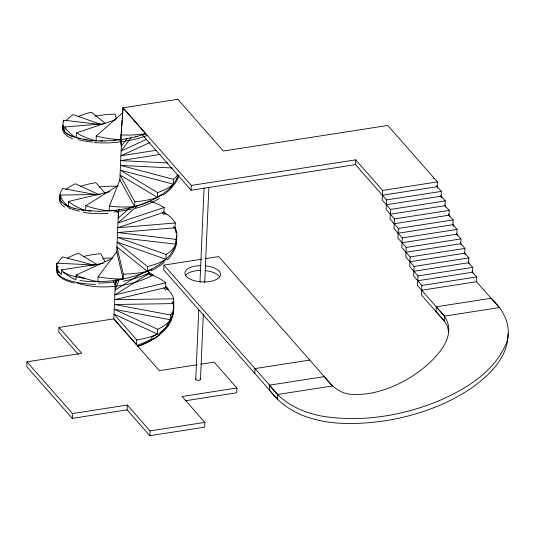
<?xml version="1.0" encoding="UTF-8"?>
<svg xmlns="http://www.w3.org/2000/svg" width="535" height="535" viewBox="0 0 535 535"><rect width="100%" height="100%" fill="white"/><g stroke="black" fill="none" stroke-linecap="round" stroke-linejoin="round"><path stroke-width="0.8" d="M171.033 318.82L170.545 319.796A59.398 27.151 2.5 0 1 157.691 329.292L157.484 334.087L114.008 314.092L136.773 339.966L136.572 344.761L113.801 318.893L115.513 279.678M196.954 364.783L159.33 370.641L113.801 318.893L58.997 327.42L81.761 353.294L26.957 361.82L26.75 366.622L72.278 418.37L127.076 409.837L149.84 435.711L204.644 427.184L204.851 422.382L182.087 396.515L236.891 387.982L236.684 392.784L185.15 400.802M95.511 265.086L56.797 263.133L56.59 267.928A59.412 27.158 2.5 0 1 56.944 265.768M73.937 208.275C68.854 206.644 62.829 204.885 60.047 199.909L60.248 195.061L100.132 194.452M63.698 121.793L63.772 120.194L99.965 124.414M64.213 131.242L64.695 131.764L64.902 126.969L105.141 123.638M58.997 327.42L58.79 332.215L78.297 354.397M103.228 263.36L61.512 269.854L61.304 274.649A59.358 27.138 2.4 0 1 56.797 263.133M69.303 206.724L68.239 206.289L68.453 201.494L109.742 191.677M88.977 140.21L76.217 137.682L76.425 132.881L115.553 119.773M112.036 258.586L76.13 275.037L75.923 279.832A59.372 27.138 2.5 0 1 61.512 269.854M72.278 418.37L72.486 413.568L26.957 361.82M85.306 210.496L81.795 209.994L85.66 210.529L85.867 205.734L118.255 185.451M95.732 140.779L96.086 140.799L96.293 136.004L122.809 112.617L122.368 118.355M99.363 281.637L97.838 281.671L98.045 276.869L116.73 251.731L123.137 278.962C108.933 281.805 94.24 282.587 79.875 280.534M138.063 205.587L134.606 206.597L119.873 179.773L109.394 206.149L109.187 210.95L112.751 210.636M96.293 136.004A59.412 27.158 2.5 0 0 120.749 139.695L123.017 107.816L177.821 99.289L223.342 151.037L387.748 125.451L437.416 181.9L437.202 186.695L441.342 191.403L441.134 196.198L445.274 200.906L445.066 205.701L449.199 210.402L448.992 215.204L453.132 219.905L452.924 224.7L457.064 229.408L456.85 234.203L460.989 238.911L460.782 243.706L464.922 248.407L464.708 253.209L468.847 257.91L468.64 262.712L472.779 267.413L472.572 272.208L476.705 276.916L476.498 281.711L491.07 298.269C504.699 310.394 513.988 329.908 504.371 347.449C491.09 374.386 463.343 390.376 436.694 401.711C403.858 414.846 367.873 421.192 332.563 417.527C308.327 415.461 283.871 405.583 269.553 385.153L324.357 376.627M116.677 252.981L118.583 209.359M119.847 180.402L121.652 139M122.869 111.153L123.017 107.816L191.303 185.438L191.095 190.233L355.501 164.646L386.544 199.929L386.123 209.526L394.402 218.935L393.981 228.525L402.26 237.935L401.838 247.531L410.118 256.94L409.696 266.53L417.975 275.94L417.561 285.536L440.96 312.179M149.987 270.048L147.272 271.332L116.944 246.936L123.344 274.161L123.137 278.962L116.79 278.902A59.412 27.158 2.5 0 1 99.563 277.143L98.045 276.869M162.138 194.419L157.364 197.402L120.081 174.978L134.813 201.802L134.606 206.597L124.929 208.857L116.128 210.255L98.942 211.325M127.076 409.837L127.29 405.042L72.486 413.568M123.344 274.161A59.432 27.165 2.5 0 0 147.272 271.332L147.479 266.537L117.152 242.134L165.93 259.294L166.138 254.493A59.445 27.171 2.5 0 0 175.774 244.154L176.323 241.88M148.783 270.543L148.643 273.739L114.844 294.905L165.85 282.781L165.643 287.576A59.432 27.165 2.5 0 1 173.634 298.811L173.768 306.522A59.412 27.158 2.5 0 1 171.233 314.319L170.785 314.954L170.545 319.796L114.216 309.297L157.691 329.292M177.814 174.403A59.412 27.158 2.5 0 1 173.594 179.352L173.34 184.187L120.295 170.177L157.571 192.6L157.364 197.402A59.438 27.171 2.5 0 1 134.813 201.802M149.84 435.711L150.054 430.916L127.29 405.042M149.686 201.08A59.418 27.158 2.5 0 1 159.905 205.166L164.158 207.473L163.951 212.275A59.438 27.171 2.5 0 1 175.266 222.988L175.052 227.783L175.5 229.06M201.561 259.248L163.937 265.099L163.723 269.901L269.76 390.423C297.774 428.04 351.642 426.743 393.312 419.393C422.603 413.588 451.359 402.808 475.575 385.066C491.765 372.828 508.344 355.541 508.016 333.86M175.982 239.359L117.573 232.544L175.052 227.783L175.761 229.227A59.418 27.158 2.5 0 1 176.63 237.219L175.982 239.359L175.768 244.154L117.359 237.339L166.138 254.493M195.736 379.215L198.759 309.899M199.963 282.34L204.082 187.966M200.485 379.409L203.327 314.266M204.711 282.534L208.871 187.33M254.78 373.39L254.988 368.595L309.792 360.068M269.553 385.153L269.346 389.955L277.538 399.264L277.752 394.469L274.883 391.152M355.501 164.646L355.708 159.851L191.303 185.438M355.708 159.851L382.612 190.427L382.191 200.023L390.47 209.432L390.055 219.029L398.328 228.432L397.913 238.028L406.192 247.437L405.771 257.034L414.05 266.443L413.629 276.033L421.908 285.443L421.486 295.039L440.753 316.974M436.058 311.597L436.266 306.802L491.07 298.269M436.68 307.271L444.458 316.111L444.251 320.913L447.367 325.989L448.658 331.981M120.749 139.695L121.184 133.951M121.311 132.305L121.686 127.383M121.806 125.745L122.248 120M118.723 209.252L118.409 213.351L115.7 210.275M118.884 209.125L118.202 218.153L130.527 207.272M60.187 195.83L59.626 198.144L60.047 199.909L59.693 196.94A59.405 27.158 2.5 0 1 62.234 189.143L62.715 188.467L97.811 195.007M59.746 196.974L60.04 199.856M176.363 241.686L176.724 235.487M176.443 241.124C175.259 248.327 170.953 254.627 165.683 259.515M173.293 311.945L172.992 313.343A62.274 39.042 -1 0 1 170.872 318.8M68.012 134.292C64.862 132.673 61.064 128.795 63.478 125.096C60.428 134.151 74.231 137.08 80.504 138.799L78.959 138.431M62.943 126.227L63.418 125.217M56.937 266.57C55.847 268.898 57.258 271.472 59.057 272.99M63.772 120.194L63.117 122.328A59.418 27.158 2.5 0 0 63.986 130.319L64.695 131.764M117.426 279.879L115.266 285.309L113.273 281.684M119.372 279.25L115.058 290.11L143.219 272.475M155.444 198.458C164.9 193.349 174.089 186.147 178.135 175.848M176.938 178.563L177.573 177.212M168.726 322.806L166.826 325.374M170.752 315.001L114.43 304.502L173.42 303.606L173.701 305.244M127.243 138.257L121.338 146.195L120.402 142.19M130.961 137.762L121.131 150.99L146.563 139.341M172.644 185.07L173.387 184.147L172.658 184.769A59.418 27.158 2.5 0 1 162.292 190.821L157.571 192.6M170.384 187.558L171.541 186.334M165.683 259.515L158.527 265.133L149.145 270.456M138.331 204.999L117.988 222.948L164.158 207.473M163.008 261.842L165.93 259.294L163.061 260.933A59.412 27.158 2.5 0 1 150.168 265.848L147.479 266.537M160.527 195.482L162.112 194.426M155.438 198.465L148.001 201.996L139.769 205.052M151.779 269.132C140.852 274.816 128.855 278.213 116.724 280.106M148.964 270.543L147.272 271.332M150.094 142.424L120.923 155.785L156.093 150.315M149.914 201.167L142.009 204.296L131.463 207.419L132.459 207.165M137.401 136.318L145.761 133.696L123.017 107.816M143.694 134.412L145.747 133.703A59.418 27.158 2.5 0 1 120.957 134.894M135.255 136.88L137.388 136.318M132.64 207.125L134.606 206.597L131.51 206.818A59.418 27.158 2.5 0 1 114.115 206.61L109.394 206.149M135.241 136.886L126.534 138.772M126.514 138.779L119.934 139.802M159.972 154.475L120.709 160.587L167.662 162.954M382.612 190.427L437.416 181.9M382.405 195.228L437.202 186.695M386.544 199.929L441.342 191.403M386.33 204.724L441.134 196.198M390.47 209.432L445.274 200.906M390.262 214.227L445.066 205.701M394.402 218.935L449.199 210.402M394.195 223.73L448.992 215.204M398.328 228.432L453.132 219.905M205.647 258.612L218.735 256.573L324.772 377.095C331.807 386.872 341.905 395.138 354.698 394.435C372.741 394.89 390.329 388.617 405.971 380.031C425.773 368.896 465.069 337.324 441.469 312.821M398.12 233.233L452.924 224.7M402.26 237.935L457.064 229.408M402.053 242.736L456.85 234.203M406.192 247.437L460.989 238.911M405.978 252.232L460.782 243.706M410.118 256.94L464.922 248.407M409.91 261.735L464.708 253.209M414.05 266.443L468.847 257.91M413.836 271.238L468.64 262.712M417.975 275.94L472.779 267.413M417.768 280.741L472.572 272.208M421.908 285.443L476.705 276.916M421.694 290.237L476.498 281.711M444.458 316.111L499.262 307.585L496.313 304.281M201.04 364.148L214.127 362.108L236.891 387.982M277.752 394.469L332.549 385.942L324.772 377.095M150.054 430.916L204.851 422.382M119.914 139.809L104.793 140.946M113.052 210.603L113.948 210.509L111.728 210.736M113.346 140.511L115.527 140.31M175.266 222.988L117.78 227.743L163.951 212.275L163.449 211.827M103.048 258.305L103.629 258.271A59.418 27.158 2.5 0 1 112.296 258.077M173.634 298.811L114.637 299.7L165.643 287.576L165.241 287.101M104.773 140.946L98.607 140.912M100.627 140.952L102.687 140.966M98.928 211.325L85.312 210.496M90.83 140.411L98.594 140.912M172.397 167.997L120.502 165.382L173.594 179.352M96.594 140.832L94.628 140.725L95.551 140.772M90.917 211.037L87.131 210.703M88.991 140.21L90.816 140.411M103.028 258.793L103.609 258.873M87.178 139.983L83.734 139.441M81.788 209.987L73.944 208.282M96.086 140.799L94.675 140.417A59.418 27.158 2.5 0 1 80.678 135.194L76.425 132.881M93.371 264.992L62.802 256.954A59.412 27.158 2.5 0 0 57.68 263.635M100.727 124.334L73.188 114.65A59.445 27.171 2.5 0 0 66.253 120.522M85.66 210.529L81.855 209.085A59.412 27.158 2.5 0 1 70.145 202.778L68.453 201.494M69.965 206.978L69.41 206.764M72.205 136.311L68.948 134.82M68.741 206.51L66.547 205.52M98.587 194.452L75.355 183.766A59.405 27.158 2.5 0 0 65.945 189.611M147.754 273.251L151.826 275.732M64.641 204.477L65.558 205.005M97.397 264.718L78.404 253.296L73.683 255.075A59.418 27.158 2.5 0 0 67.343 258.291M151.719 275.639L148.643 273.739L152.448 275.191A59.412 27.158 2.5 0 1 164.151 281.49L165.85 282.781M104.98 123.103L91.425 112.203L88.743 112.885A59.412 27.158 2.5 0 0 77.996 116.744M118.971 139.321L121.552 141.394L121.171 139.795M165.368 213.639L164.051 212.388L166.211 214.495M61.726 202.25L59.686 198.732M441.261 317.616L444.251 320.913L436.466 312.065M274.294 390.49L163.937 265.099M142.083 134.526L191.095 190.233M105.067 193.155L95.852 182.682A59.372 27.138 2.5 0 0 80.317 186.488M491.478 298.737L495.724 303.612M165.121 286.994L167.241 289.629M57.519 271.252L57.954 271.84M105.121 261.662L100.74 253.69A59.438 27.171 2.5 0 0 83.259 256.586M433.276 177.199L433.912 178.73M436.774 185.652L437.724 187.952M440.9 195.643L441.856 197.943M444.719 204.865L445.668 207.165M448.531 214.087L449.487 216.387M452.663 224.071L453.613 226.379M456.475 233.293L457.432 235.601M460.287 242.515L461.244 244.823M464.42 252.507L465.376 254.814M468.232 261.729L469.188 264.036M472.051 270.951L473 273.258M175.266 228.425L174.738 227.027L175.721 229.829L175.54 229.187M116.276 118.971L115.145 114.169A59.425 27.165 2.5 0 0 95.143 116.155M173.614 305.151L173.721 307.719A62.087 39.222 2.5 0 1 171.534 318.92M205.286 265.795A17.816 8.145 2.5 0 1 217.605 278.755A17.816 8.145 2.5 0 1 187.584 277.545A17.816 8.145 2.5 0 1 200.598 265.607M185.511 275.565A17.816 8.145 2.5 0 1 200.986 270.396M205.079 270.596A17.816 8.145 2.5 0 1 219.564 276.829M199.923 378.673A2.374 1.083 2.5 0 1 199.809 380.124A2.374 1.083 2.5 0 1 196.633 380.111A2.374 1.083 2.5 0 1 196.118 378.653M120.542 141.802A62.087 27.479 -10.9 0 1 94.361 142.531M147.392 135.442A61.986 32.153 -10.4 0 1 120.629 141.815M76.217 137.682A59.438 27.165 2.5 0 1 64.902 126.969M72.593 138.705A62.113 18.912 -5.4 0 1 63.444 131.931M178.951 175.159A62.087 39.222 2.1 0 1 174.403 184.461M159.303 198.472A62.113 35.049 -8.7 0 1 135.509 208.336M68.239 206.289A59.425 27.165 2.5 0 1 60.248 195.061M64.554 206.971A62.1 17.943 -3.9 0 1 59.753 199.876M109.187 210.95A59.445 27.171 2.5 0 1 85.867 205.734M108.07 213.398A62.12 25.82 -10.5 0 1 83.166 212.295M162.192 212.93A62.113 36.641 11.9 0 1 164.292 214.823M173.454 226.713A62.113 36.641 11.9 0 1 173.995 227.83M149.352 272.863A62.107 33.678 -9.7 0 1 123.638 281.122M153.244 275.057A62.067 33.511 -9.8 0 1 76.839 282.854M176.343 244.201A62.12 39.082 -0.1 0 1 167.388 259.87M97.838 281.671A59.405 27.151 2.5 0 1 76.13 275.037M95.564 284.332A62.08 24.182 -9.9 0 1 72.753 281.463M72.071 281.35A62.047 20.009 -6.8 0 1 59.198 275.077M58.576 274.95A62.033 17.18 -2.3 0 1 57.392 267.935M57.185 267.981A62.087 16.304 2.8 0 1 58.261 266.651M145.928 274.595A62.12 29.726 16 0 1 146.563 274.936M163.884 288.071A62.107 37.597 10.2 0 1 165.676 290.13M172.223 301.82A62.107 37.597 10.2 0 1 172.718 303.592M171.595 319.95A62.073 38.654 -2.2 0 1 159.116 334.91M157.477 334.087A59.338 27.125 2.5 0 1 136.773 339.966M159.497 334.917A62.006 36.166 -7.4 0 1 137.916 346.392M159.851 334.435A62.027 36.099 -7.5 0 1 137.803 346.252M92.843 142.096A62.093 22.376 -8.8 0 1 78.525 139.722M63.023 130.948A62.093 16.525 0.1 0 1 63.678 126.267M173.621 185.317A62.093 37.885 -4.6 0 1 163.262 195.007M132.085 208.764A62.093 30.02 -10.9 0 1 113.667 211.96M79.494 211.091A62.087 20.504 -7.3 0 1 67.999 207.587M59.786 198.151A62.08 16.297 2.5 0 1 61.177 195.924M99.39 187.003A59.352 27.078 2.5 0 1 118.088 186.22M175.246 229.863A62.093 39.008 5.5 0 1 176.196 233.36M176.53 235.474A62.093 39.008 5.5 0 1 176.543 241.124M164.245 262.297A62.087 36.634 -6.9 0 1 151.091 270.884M116.724 281.604A62.087 27.78 -10.9 0 1 98.467 283.075M152.381 338.307A62.093 34.568 -9.1 0 1 137.08 345.403M74.278 283.008A62.073 20.557 -7.4 0 1 57.084 272.623M84.657 278.387A62.093 16.953 -1.6 0 1 62.956 272.348M173.066 302.074A62.261 39.095 5.6 0 1 173.34 303.485M173.22 303.492A61.94 39.082 4 0 1 173.373 311.952A62.14 39.169 0.6 0 1 171.26 318.867M173.179 302.068A62.501 39.302 5.2 0 1 173.434 303.485M171.106 318.84A61.993 38.62 -2.2 0 1 168.839 322.832M170.926 318.813A62.495 38.814 -2.6 0 1 168.612 322.772M168.599 324.27A62.027 38.012 -4.2 0 1 158.962 334.154M157.638 333.532A62.241 35.624 -8.2 0 1 151.265 337.665M167.522 325.548A62.033 37.825 -4.6 0 1 158.815 334.081M148.911 272.475A62.053 35.47 13.3 0 1 153.07 275.064M166.392 286.767A62.053 35.47 13.3 0 1 168.471 289.475"/></g></svg>
